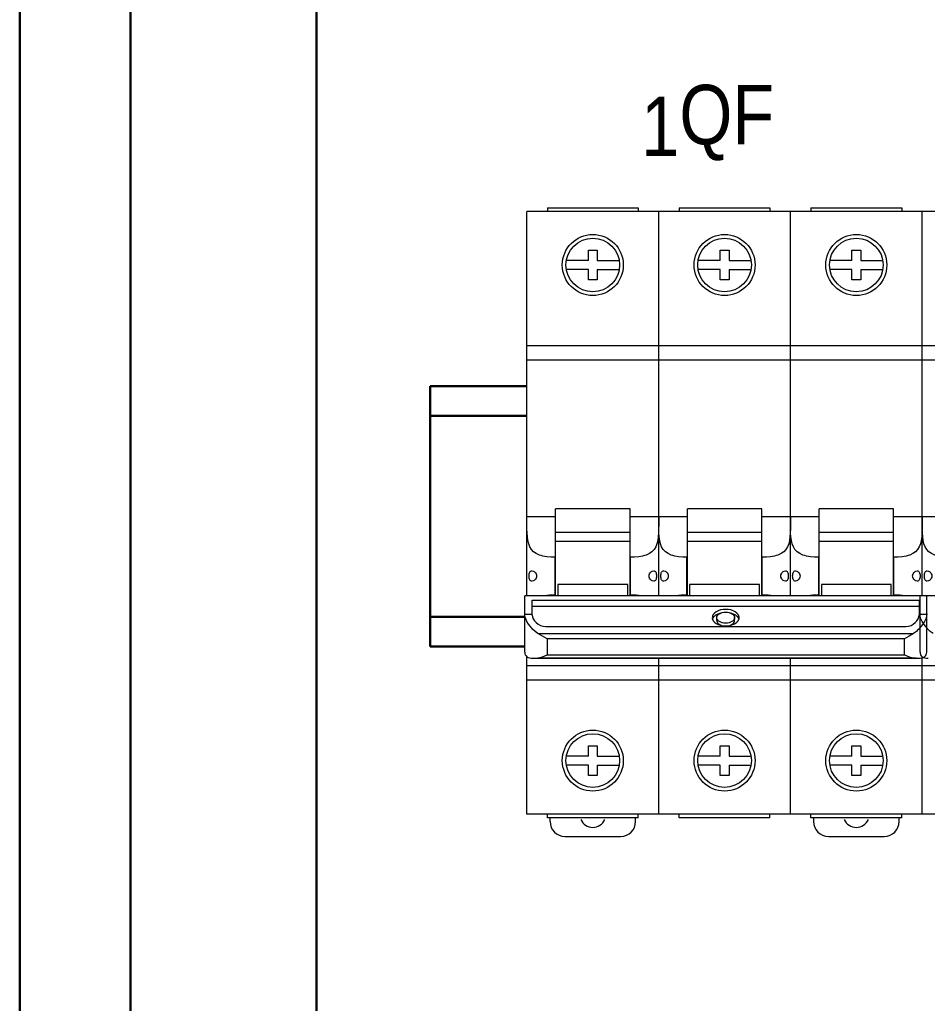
# Model space of a CAD drawing. Header units: millimetres. Extents: x -6000 to 26000, y -6000 to 26000.
# Drawn here: x 70.7 to 87.66, y -3846 to -3827.61 of the extents above; entities that cross this region are included whole.
import ezdxf

# ---------------------------------------------------------------- set-up
doc = ezdxf.new("R2010")
doc.units = ezdxf.units.MM
doc.header["$MEASUREMENT"] = 0
for name, color, linetype, lineweight in [('Чертеж и Рисунок_Ном._пера__1', 7, 'Continuous', 15), ('Чертеж и Рисунок_Ном._пера__21', 7, 'Continuous', 30), ('Чертеж и Рисунок_Ном._пера__7', 7, 'Continuous', 15)]:
    doc.layers.add(name, color=color, linetype=linetype, lineweight=lineweight)
doc.styles.add('СГЕНЕРИР_СТИЛЬ_1', font='ARIALN.TTF')

msp = doc.modelspace()

# ---------------------------------------------------------------- linework, layer by layer
at = {"layer": 'Чертеж и Рисунок_Ном._пера__21', "color": 7, "linetype": 'Continuous', "lineweight": 30}
for p, q in [((70.696, -3890.386), (70.696, -3639.989)), ((72.766, -3887.956), (72.766, -3645.752)), ((76.243, -3645.752), (76.243, -3887.956)), ((78.366, -3834.463), (80.174, -3834.463)), ((78.366, -3839.331), (78.366, -3834.463)), ((78.366, -3835.019), (80.174, -3835.019)), ((80.14, -3838.775), (78.366, -3838.775)), ((80.132, -3839.331), (78.366, -3839.331))]:
    msp.add_line(p, q, dxfattribs=at)
at = {"layer": 'Чертеж и Рисунок_Ном._пера__7', "color": 7, "linetype": 'Continuous', "lineweight": 15}
for p, q in [((80.174, -3838.379), (80.174, -3831.196)), ((87.56, -3831.196), (80.174, -3831.196)), ((80.557, -3831.126), (80.557, -3831.196)), ((80.557, -3831.126), (82.254, -3831.126)), ((82.254, -3831.126), (82.254, -3831.196)), ((82.636, -3838.379), (82.636, -3831.196)), ((83.019, -3831.126), (83.019, -3831.196)), ((83.019, -3831.126), (84.716, -3831.126)), ((84.716, -3831.126), (84.716, -3831.196)), ((85.098, -3838.379), (85.098, -3831.196)), ((85.481, -3831.126), (85.481, -3831.196)), ((85.481, -3831.126), (87.178, -3831.126)), ((87.178, -3831.126), (87.178, -3831.196)), ((87.56, -3838.379), (87.56, -3831.196)), ((87.56, -3838.379), (87.56, -3831.196)), ((94.947, -3831.196), (87.56, -3831.196)), ((81.322, -3832.114), (81.322, -3831.919)), ((81.322, -3831.919), (81.489, -3831.919)), ((81.489, -3831.919), (81.489, -3832.114)), ((83.784, -3832.114), (83.784, -3831.919)), ((83.784, -3831.919), (83.951, -3831.919)), ((83.951, -3831.919), (83.951, -3832.114)), ((86.246, -3832.114), (86.246, -3831.919)), ((86.246, -3831.919), (86.413, -3831.919)), ((86.413, -3831.919), (86.413, -3832.114)), ((81.322, -3832.114), (80.911, -3832.114)), ((81.489, -3832.114), (81.899, -3832.114)), ((83.784, -3832.114), (83.373, -3832.114)), ((83.951, -3832.114), (84.361, -3832.114)), ((86.246, -3832.114), (85.836, -3832.114)), ((86.413, -3832.114), (86.823, -3832.114)), ((81.322, -3832.281), (80.911, -3832.281)), ((81.322, -3832.475), (81.322, -3832.281)), ((81.489, -3832.281), (81.489, -3832.475)), ((81.489, -3832.281), (81.899, -3832.281)), ((83.784, -3832.281), (83.373, -3832.281)), ((83.784, -3832.475), (83.784, -3832.281)), ((83.951, -3832.281), (83.951, -3832.475)), ((83.951, -3832.281), (84.361, -3832.281)), ((86.246, -3832.281), (85.836, -3832.281)), ((86.246, -3832.475), (86.246, -3832.281)), ((86.413, -3832.281), (86.413, -3832.475)), ((86.413, -3832.281), (86.823, -3832.281)), ((81.489, -3832.475), (81.322, -3832.475)), ((83.951, -3832.475), (83.784, -3832.475)), ((86.413, -3832.475), (86.246, -3832.475)), ((80.174, -3833.699), (87.56, -3833.699)), ((87.56, -3833.699), (94.947, -3833.699)), ((87.56, -3833.978), (80.174, -3833.978)), ((94.947, -3833.978), (87.56, -3833.978)), ((80.174, -3836.897), (80.71, -3836.897)), ((80.71, -3838.379), (80.71, -3836.758)), ((82.101, -3836.758), (80.71, -3836.758)), ((82.101, -3838.379), (82.101, -3836.758)), ((82.101, -3836.897), (83.172, -3836.897)), ((83.172, -3838.379), (83.172, -3836.758)), ((84.563, -3836.758), (83.172, -3836.758)), ((84.563, -3838.379), (84.563, -3836.758)), ((84.563, -3836.897), (85.634, -3836.897)), ((87.025, -3836.758), (85.634, -3836.758)), ((85.634, -3838.379), (85.634, -3836.758)), ((87.025, -3838.379), (87.025, -3836.758)), ((87.025, -3836.897), (87.56, -3836.897)), ((87.56, -3836.897), (88.096, -3836.897)), ((80.71, -3837.191), (82.101, -3837.191)), ((83.172, -3837.191), (84.563, -3837.191)), ((85.634, -3837.191), (87.025, -3837.191)), ((80.71, -3837.362), (82.101, -3837.362)), ((83.172, -3837.362), (84.563, -3837.362)), ((85.634, -3837.362), (87.025, -3837.362)), ((80.703, -3838.359), (80.703, -3837.661)), ((80.71, -3837.661), (80.703, -3837.661)), ((82.108, -3837.661), (82.101, -3837.661)), ((82.108, -3838.359), (82.108, -3837.661)), ((83.165, -3838.359), (83.165, -3837.661)), ((83.172, -3837.661), (83.165, -3837.661)), ((84.57, -3837.661), (84.563, -3837.661)), ((84.57, -3838.359), (84.57, -3837.661)), ((85.634, -3837.661), (85.627, -3837.661)), ((85.627, -3838.359), (85.627, -3837.661)), ((87.032, -3837.661), (87.025, -3837.661)), ((87.032, -3838.359), (87.032, -3837.661)), ((80.751, -3838.171), (80.751, -3838.379)), ((82.059, -3838.171), (80.751, -3838.171)), ((82.059, -3838.379), (82.059, -3838.171)), ((84.521, -3838.171), (83.213, -3838.171)), ((83.213, -3838.171), (83.213, -3838.379)), ((84.521, -3838.379), (84.521, -3838.171)), ((86.983, -3838.171), (85.676, -3838.171)), ((85.676, -3838.171), (85.676, -3838.379)), ((86.983, -3838.379), (86.983, -3838.171)), ((80.132, -3839.434), (80.132, -3838.379)), ((87.644, -3838.379), (80.132, -3838.379)), ((80.703, -3838.359), (80.71, -3838.359)), ((82.101, -3838.359), (82.108, -3838.359)), ((83.165, -3838.359), (83.172, -3838.359)), ((84.563, -3838.359), (84.57, -3838.359)), ((85.627, -3838.359), (85.634, -3838.359)), ((87.025, -3838.359), (87.032, -3838.359)), ((87.519, -3839.434), (87.519, -3838.379)), ((95.03, -3838.379), (87.519, -3838.379)), ((87.644, -3839.434), (87.644, -3838.379)), ((80.272, -3838.74), (80.272, -3838.465)), ((80.272, -3838.465), (87.505, -3838.465)), ((80.272, -3838.575), (87.505, -3838.575)), ((87.505, -3838.465), (87.505, -3838.74)), ((80.132, -3838.722), (80.272, -3838.722)), ((87.505, -3838.722), (87.644, -3838.722)), ((87.519, -3838.722), (87.658, -3838.722)), ((83.721, -3838.844), (83.721, -3838.789)), ((84.055, -3838.844), (84.055, -3838.789)), ((80.376, -3839.085), (87.4, -3839.085)), ((80.522, -3838.957), (87.254, -3838.957)), ((80.55, -3839.183), (80.55, -3839.487)), ((87.227, -3839.183), (80.55, -3839.183)), ((87.227, -3839.487), (87.227, -3839.183)), ((80.55, -3839.487), (87.227, -3839.487)), ((80.174, -3842.463), (80.174, -3839.514)), ((80.174, -3839.681), (87.56, -3839.681)), ((80.283, -3839.545), (80.376, -3839.539)), ((80.283, -3839.545), (87.493, -3839.545)), ((80.376, -3839.539), (87.4, -3839.539)), ((82.636, -3842.463), (82.636, -3839.545)), ((85.098, -3842.463), (85.098, -3839.545)), ((87.56, -3842.463), (87.56, -3839.514)), ((87.56, -3842.463), (87.56, -3839.536)), ((87.56, -3839.681), (94.947, -3839.681)), ((87.56, -3839.959), (80.174, -3839.959)), ((94.947, -3839.959), (87.56, -3839.959)), ((81.322, -3841.183), (81.489, -3841.183)), ((81.322, -3841.378), (81.322, -3841.183)), ((81.489, -3841.183), (81.489, -3841.378)), ((83.784, -3841.183), (83.951, -3841.183)), ((83.784, -3841.378), (83.784, -3841.183)), ((83.951, -3841.183), (83.951, -3841.378)), ((86.246, -3841.183), (86.413, -3841.183)), ((86.246, -3841.378), (86.246, -3841.183)), ((86.413, -3841.183), (86.413, -3841.378)), ((81.322, -3841.378), (80.911, -3841.378)), ((81.489, -3841.378), (81.899, -3841.378)), ((83.784, -3841.378), (83.373, -3841.378)), ((83.951, -3841.378), (84.361, -3841.378)), ((86.246, -3841.378), (85.836, -3841.378)), ((86.413, -3841.378), (86.823, -3841.378)), ((81.322, -3841.545), (80.911, -3841.545)), ((81.322, -3841.739), (81.322, -3841.545)), ((81.489, -3841.545), (81.899, -3841.545)), ((81.489, -3841.545), (81.489, -3841.739)), ((83.784, -3841.545), (83.373, -3841.545)), ((83.784, -3841.739), (83.784, -3841.545)), ((83.951, -3841.545), (84.361, -3841.545)), ((83.951, -3841.545), (83.951, -3841.739)), ((86.246, -3841.545), (85.836, -3841.545)), ((86.246, -3841.739), (86.246, -3841.545)), ((86.413, -3841.545), (86.823, -3841.545)), ((86.413, -3841.545), (86.413, -3841.739)), ((81.489, -3841.739), (81.322, -3841.739)), ((83.951, -3841.739), (83.784, -3841.739)), ((86.413, -3841.739), (86.246, -3841.739)), ((87.56, -3842.463), (80.174, -3842.463)), ((80.557, -3842.532), (80.557, -3842.463)), ((82.254, -3842.532), (80.557, -3842.532)), ((80.605, -3842.532), (80.605, -3842.602)), ((82.205, -3842.602), (82.205, -3842.532)), ((82.254, -3842.532), (82.254, -3842.463)), ((83.019, -3842.532), (83.019, -3842.463)), ((84.716, -3842.532), (83.019, -3842.532)), ((84.716, -3842.532), (84.716, -3842.463)), ((85.481, -3842.532), (85.481, -3842.463)), ((87.178, -3842.532), (85.481, -3842.532)), ((85.529, -3842.532), (85.529, -3842.602)), ((87.129, -3842.602), (87.129, -3842.532)), ((87.178, -3842.532), (87.178, -3842.463)), ((94.947, -3842.463), (87.56, -3842.463)), ((80.884, -3842.88), (81.927, -3842.88)), ((85.808, -3842.88), (86.851, -3842.88))]:
    msp.add_line(p, q, dxfattribs=at)
at = {"layer": 'Чертеж и Рисунок_Ном._пера__7', "color": 7, "linetype": 'Continuous', "lineweight": 15, "flags": 128}
for points in [[(80.703, -3837.661), (80.624, -3837.659), (80.547, -3837.652), (80.474, -3837.639), (80.44, -3837.63), (80.407, -3837.619), (80.349, -3837.593), (80.299, -3837.558), (80.259, -3837.515), (80.229, -3837.465), (80.207, -3837.408), (80.193, -3837.345), (80.183, -3837.277), (80.178, -3837.206), (80.175, -3837.131), (80.174, -3837.054), (80.174, -3836.976), (80.174, -3836.897)], [(82.636, -3836.897), (82.636, -3836.976), (82.636, -3837.054), (82.635, -3837.131), (82.632, -3837.206), (82.627, -3837.277), (82.618, -3837.345), (82.603, -3837.408), (82.581, -3837.465), (82.551, -3837.515), (82.511, -3837.558), (82.462, -3837.593), (82.403, -3837.619), (82.371, -3837.63), (82.336, -3837.639), (82.264, -3837.652), (82.187, -3837.659), (82.108, -3837.661)], [(83.165, -3837.661), (83.086, -3837.659), (83.009, -3837.652), (82.936, -3837.639), (82.902, -3837.63), (82.869, -3837.619), (82.811, -3837.593), (82.761, -3837.558), (82.721, -3837.515), (82.691, -3837.465), (82.669, -3837.408), (82.655, -3837.345), (82.645, -3837.277), (82.64, -3837.206), (82.638, -3837.131), (82.636, -3837.054), (82.636, -3836.976), (82.636, -3836.897)], [(85.098, -3836.897), (85.098, -3836.976), (85.098, -3837.054), (85.097, -3837.131), (85.094, -3837.206), (85.089, -3837.277), (85.08, -3837.345), (85.065, -3837.408), (85.043, -3837.465), (85.013, -3837.515), (84.973, -3837.558), (84.924, -3837.593), (84.865, -3837.619), (84.833, -3837.63), (84.798, -3837.639), (84.726, -3837.652), (84.649, -3837.659), (84.57, -3837.661)], [(85.627, -3837.661), (85.548, -3837.659), (85.471, -3837.652), (85.398, -3837.639), (85.364, -3837.63), (85.331, -3837.619), (85.273, -3837.593), (85.223, -3837.558), (85.183, -3837.515), (85.153, -3837.465), (85.131, -3837.408), (85.117, -3837.345), (85.107, -3837.277), (85.102, -3837.206), (85.1, -3837.131), (85.099, -3837.054), (85.098, -3836.976), (85.098, -3836.897)], [(87.56, -3836.897), (87.56, -3836.976), (87.56, -3837.054), (87.559, -3837.131), (87.556, -3837.206), (87.551, -3837.277), (87.542, -3837.345), (87.527, -3837.408), (87.506, -3837.465), (87.475, -3837.515), (87.435, -3837.558), (87.386, -3837.593), (87.327, -3837.619), (87.295, -3837.63), (87.26, -3837.639), (87.188, -3837.652), (87.111, -3837.659), (87.032, -3837.661)], [(88.089, -3837.661), (88.01, -3837.659), (87.933, -3837.652), (87.86, -3837.639), (87.826, -3837.63), (87.794, -3837.619), (87.735, -3837.593), (87.685, -3837.558), (87.645, -3837.515), (87.615, -3837.465), (87.593, -3837.408), (87.579, -3837.345), (87.569, -3837.277), (87.564, -3837.206), (87.562, -3837.131), (87.561, -3837.054), (87.56, -3836.976), (87.56, -3836.897)], [(80.215, -3838.01), (80.215, -3837.99), (80.218, -3837.97), (80.223, -3837.953), (80.229, -3837.938), (80.237, -3837.927), (80.246, -3837.919), (80.256, -3837.914), (80.268, -3837.913)], [(80.268, -3838.108), (80.256, -3838.106), (80.246, -3838.101), (80.237, -3838.093), (80.229, -3838.082), (80.223, -3838.067), (80.218, -3838.05), (80.215, -3838.031), (80.215, -3838.01)], [(80.268, -3837.913), (80.294, -3837.919), (80.308, -3837.927), (80.321, -3837.938), (80.333, -3837.952), (80.344, -3837.968), (80.351, -3837.988), (80.354, -3838.01)], [(80.354, -3838.01), (80.351, -3838.032), (80.344, -3838.052), (80.333, -3838.069), (80.321, -3838.082), (80.308, -3838.093), (80.294, -3838.101), (80.268, -3838.108)], [(82.456, -3838.01), (82.459, -3837.988), (82.466, -3837.968), (82.477, -3837.952), (82.489, -3837.938), (82.503, -3837.927), (82.516, -3837.919), (82.543, -3837.913)], [(82.543, -3838.108), (82.516, -3838.101), (82.503, -3838.093), (82.489, -3838.082), (82.477, -3838.069), (82.466, -3838.052), (82.459, -3838.032), (82.456, -3838.01)], [(82.543, -3837.913), (82.554, -3837.914), (82.564, -3837.919), (82.574, -3837.927), (82.581, -3837.938), (82.588, -3837.953), (82.592, -3837.97), (82.595, -3837.99), (82.596, -3838.01)], [(82.596, -3838.01), (82.595, -3838.031), (82.592, -3838.05), (82.588, -3838.067), (82.581, -3838.082), (82.574, -3838.093), (82.564, -3838.101), (82.554, -3838.106), (82.543, -3838.108)], [(82.677, -3838.01), (82.678, -3837.99), (82.68, -3837.97), (82.685, -3837.953), (82.691, -3837.938), (82.699, -3837.927), (82.708, -3837.919), (82.718, -3837.914), (82.73, -3837.913)], [(82.73, -3838.108), (82.718, -3838.106), (82.708, -3838.101), (82.699, -3838.093), (82.691, -3838.082), (82.685, -3838.067), (82.68, -3838.05), (82.678, -3838.031), (82.677, -3838.01)], [(82.73, -3837.913), (82.756, -3837.919), (82.77, -3837.927), (82.783, -3837.938), (82.795, -3837.952), (82.806, -3837.968), (82.814, -3837.988), (82.816, -3838.01)], [(82.816, -3838.01), (82.814, -3838.032), (82.806, -3838.052), (82.795, -3838.069), (82.783, -3838.082), (82.77, -3838.093), (82.756, -3838.101), (82.73, -3838.108)], [(84.918, -3838.01), (84.921, -3837.988), (84.929, -3837.968), (84.939, -3837.952), (84.952, -3837.938), (84.965, -3837.927), (84.978, -3837.919), (85.005, -3837.913)], [(85.005, -3838.108), (84.978, -3838.101), (84.965, -3838.093), (84.952, -3838.082), (84.939, -3838.069), (84.929, -3838.052), (84.921, -3838.032), (84.918, -3838.01)], [(85.005, -3837.913), (85.016, -3837.914), (85.027, -3837.919), (85.036, -3837.927), (85.044, -3837.938), (85.05, -3837.953), (85.054, -3837.97), (85.057, -3837.99), (85.058, -3838.01)], [(85.058, -3838.01), (85.057, -3838.031), (85.054, -3838.05), (85.05, -3838.067), (85.044, -3838.082), (85.036, -3838.093), (85.027, -3838.101), (85.016, -3838.106), (85.005, -3838.108)], [(85.139, -3838.01), (85.14, -3837.99), (85.142, -3837.97), (85.147, -3837.953), (85.153, -3837.938), (85.161, -3837.927), (85.17, -3837.919), (85.18, -3837.914), (85.192, -3837.913)], [(85.192, -3838.108), (85.18, -3838.106), (85.17, -3838.101), (85.161, -3838.093), (85.153, -3838.082), (85.147, -3838.067), (85.142, -3838.05), (85.14, -3838.031), (85.139, -3838.01)], [(85.192, -3837.913), (85.218, -3837.919), (85.232, -3837.927), (85.245, -3837.938), (85.257, -3837.952), (85.268, -3837.968), (85.276, -3837.988), (85.278, -3838.01)], [(85.278, -3838.01), (85.276, -3838.032), (85.268, -3838.052), (85.257, -3838.069), (85.245, -3838.082), (85.232, -3838.093), (85.218, -3838.101), (85.192, -3838.108)], [(87.38, -3838.01), (87.383, -3837.988), (87.391, -3837.968), (87.401, -3837.952), (87.414, -3837.938), (87.427, -3837.927), (87.44, -3837.919), (87.467, -3837.913)], [(87.467, -3838.108), (87.44, -3838.101), (87.427, -3838.093), (87.414, -3838.082), (87.401, -3838.069), (87.391, -3838.052), (87.383, -3838.032), (87.38, -3838.01)], [(87.467, -3837.913), (87.478, -3837.914), (87.489, -3837.919), (87.498, -3837.927), (87.506, -3837.938), (87.512, -3837.953), (87.516, -3837.97), (87.519, -3837.99), (87.52, -3838.01)], [(87.52, -3838.01), (87.519, -3838.031), (87.516, -3838.05), (87.512, -3838.067), (87.506, -3838.082), (87.498, -3838.093), (87.489, -3838.101), (87.478, -3838.106), (87.467, -3838.108)], [(87.601, -3838.01), (87.602, -3837.99), (87.604, -3837.97), (87.609, -3837.953), (87.615, -3837.938), (87.623, -3837.927), (87.632, -3837.919), (87.643, -3837.914), (87.654, -3837.913)], [(87.654, -3838.108), (87.643, -3838.106), (87.632, -3838.101), (87.623, -3838.093), (87.615, -3838.082), (87.609, -3838.067), (87.604, -3838.05), (87.602, -3838.031), (87.601, -3838.01)], [(87.654, -3837.913), (87.68, -3837.919), (87.694, -3837.927), (87.707, -3837.938), (87.719, -3837.952), (87.73, -3837.968), (87.738, -3837.988), (87.741, -3838.01)], [(87.741, -3838.01), (87.738, -3838.032), (87.73, -3838.052), (87.719, -3838.069), (87.707, -3838.082), (87.694, -3838.093), (87.68, -3838.101), (87.654, -3838.108)], [(80.489, -3838.378), (80.593, -3838.364), (80.703, -3838.359)], [(82.108, -3838.359), (82.217, -3838.364), (82.321, -3838.378)], [(82.951, -3838.378), (83.055, -3838.364), (83.165, -3838.359)], [(84.57, -3838.359), (84.679, -3838.364), (84.783, -3838.378)], [(85.413, -3838.378), (85.517, -3838.364), (85.627, -3838.359)], [(87.032, -3838.359), (87.141, -3838.364), (87.246, -3838.378)], [(80.376, -3839.085), (80.325, -3839.046), (80.28, -3839.003), (80.239, -3838.957), (80.203, -3838.908), (80.174, -3838.859), (80.151, -3838.81), (80.137, -3838.764), (80.132, -3838.722)], [(80.272, -3838.74), (80.277, -3838.774), (80.291, -3838.811), (80.314, -3838.847), (80.345, -3838.881), (80.382, -3838.911), (80.425, -3838.935), (80.472, -3838.951), (80.522, -3838.957)], [(83.888, -3838.635), (83.839, -3838.638), (83.792, -3838.646), (83.749, -3838.661), (83.711, -3838.68), (83.68, -3838.703), (83.657, -3838.73), (83.643, -3838.759), (83.639, -3838.774), (83.638, -3838.789)], [(83.649, -3838.798), (83.671, -3838.767), (83.705, -3838.739), (83.747, -3838.716), (83.797, -3838.7)], [(83.721, -3838.789), (83.724, -3838.769), (83.734, -3838.749), (83.749, -3838.732), (83.77, -3838.716), (83.795, -3838.703), (83.824, -3838.694), (83.856, -3838.688), (83.888, -3838.686)], [(84.138, -3838.789), (84.137, -3838.774), (84.134, -3838.759), (84.119, -3838.73), (84.096, -3838.703), (84.065, -3838.68), (84.027, -3838.661), (83.984, -3838.646), (83.937, -3838.638), (83.888, -3838.635)], [(83.888, -3838.686), (83.921, -3838.688), (83.952, -3838.694), (83.981, -3838.703), (84.006, -3838.716), (84.027, -3838.732), (84.042, -3838.749), (84.052, -3838.769), (84.055, -3838.789)], [(83.979, -3838.7), (84.029, -3838.716), (84.071, -3838.739), (84.105, -3838.767), (84.127, -3838.798)], [(87.254, -3838.957), (87.304, -3838.951), (87.351, -3838.935), (87.394, -3838.911), (87.431, -3838.881), (87.462, -3838.847), (87.485, -3838.811), (87.494, -3838.792), (87.5, -3838.774), (87.505, -3838.74)], [(87.644, -3838.722), (87.639, -3838.764), (87.625, -3838.81), (87.603, -3838.859), (87.573, -3838.908), (87.537, -3838.957), (87.497, -3839.003), (87.474, -3839.025), (87.451, -3839.046), (87.4, -3839.085)], [(87.762, -3839.085), (87.712, -3839.046), (87.666, -3839.003), (87.625, -3838.957), (87.589, -3838.908), (87.56, -3838.859), (87.537, -3838.81), (87.523, -3838.764), (87.519, -3838.722)], [(83.638, -3838.789), (83.639, -3838.804), (83.643, -3838.819), (83.657, -3838.848), (83.68, -3838.874), (83.711, -3838.898), (83.749, -3838.917), (83.792, -3838.931), (83.839, -3838.94), (83.888, -3838.943)], [(83.642, -3838.816), (83.649, -3838.798)], [(83.888, -3838.892), (83.856, -3838.89), (83.824, -3838.884), (83.795, -3838.874), (83.77, -3838.861), (83.749, -3838.846), (83.734, -3838.828), (83.724, -3838.809), (83.721, -3838.789)], [(83.721, -3838.844), (83.722, -3838.856), (83.726, -3838.869), (83.742, -3838.893), (83.753, -3838.904), (83.766, -3838.914), (83.798, -3838.93)], [(83.888, -3838.943), (83.937, -3838.94), (83.984, -3838.931), (84.027, -3838.917), (84.065, -3838.898), (84.096, -3838.874), (84.119, -3838.848), (84.134, -3838.819), (84.137, -3838.804), (84.138, -3838.789)], [(84.055, -3838.789), (84.052, -3838.809), (84.042, -3838.828), (84.027, -3838.846), (84.006, -3838.861), (83.981, -3838.874), (83.952, -3838.884), (83.921, -3838.89), (83.888, -3838.892)], [(83.978, -3838.93), (84.01, -3838.914), (84.023, -3838.904), (84.034, -3838.893), (84.05, -3838.869), (84.054, -3838.857), (84.055, -3838.844)], [(84.127, -3838.798), (84.134, -3838.816)], [(80.55, -3839.183), (80.462, -3839.138), (80.376, -3839.085)], [(87.4, -3839.085), (87.314, -3839.138), (87.227, -3839.183)], [(80.132, -3839.434), (80.135, -3839.462), (80.143, -3839.486), (80.157, -3839.506), (80.175, -3839.521), (80.197, -3839.532), (80.222, -3839.54), (80.251, -3839.544), (80.283, -3839.545)], [(80.376, -3839.539), (80.419, -3839.532), (80.462, -3839.521), (80.506, -3839.506), (80.55, -3839.487)], [(87.227, -3839.487), (87.27, -3839.506), (87.314, -3839.521), (87.358, -3839.532), (87.4, -3839.539)], [(87.493, -3839.545), (87.525, -3839.544), (87.554, -3839.54), (87.579, -3839.532), (87.601, -3839.521), (87.619, -3839.506), (87.633, -3839.486), (87.641, -3839.462), (87.644, -3839.434)], [(87.519, -3839.434), (87.521, -3839.462), (87.53, -3839.486), (87.543, -3839.506), (87.561, -3839.521), (87.583, -3839.532), (87.609, -3839.54), (87.638, -3839.544), (87.669, -3839.545)], [(87.4, -3839.539), (87.449, -3839.543), (87.493, -3839.545)]]:
    msp.add_lwpolyline(points, dxfattribs=at)
at = {"layer": 'Чертеж и Рисунок_Ном._пера__7', "color": 7, "linetype": 'Continuous', "lineweight": 15}
for centre, radius in [((81.405, -3832.197), 0.57), ((81.405, -3832.197), 0.501), ((83.867, -3832.197), 0.57), ((83.867, -3832.197), 0.501), ((86.329, -3832.197), 0.57), ((86.329, -3832.197), 0.501), ((81.405, -3841.461), 0.57), ((81.405, -3841.461), 0.501), ((83.867, -3841.461), 0.57), ((83.867, -3841.461), 0.501), ((86.329, -3841.461), 0.57), ((86.329, -3841.461), 0.501)]:
    msp.add_circle(centre, radius, dxfattribs=at)
for centre, radius, start, end in [((80.884, -3842.602), 0.278, 180, 270), ((81.405, -3842.463), 0.246, 203.9426, 335.9963), ((81.927, -3842.602), 0.278, 270, 0), ((85.808, -3842.602), 0.278, 180, 270), ((86.329, -3842.463), 0.246, 203.9426, 335.9963), ((86.851, -3842.602), 0.278, 270, 0)]:
    msp.add_arc(centre, radius, start, end, dxfattribs=at)

# ---------------------------------------------------------------- texts
at = {"layer": 'Чертеж и Рисунок_Ном._пера__1', "color": 7, "linetype": 'Continuous', "lineweight": 15, "char_height": 1.1128, "attachment_point": 7, "style": 'СГЕНЕРИР_СТИЛЬ_1'}
for s, insert in [('\\A1;{\\pql;\\fArial Narrow|b0|i0|c204|p34;QF}', (83.022, -3830.248)), ('\\A1;{\\pql;\\fArial Narrow|b0|i0|c204|p34;1}', (82.31, -3830.161))]:
    msp.add_mtext(s, dxfattribs=dict(at, insert=insert))

doc.saveas('drawing.dxf')
